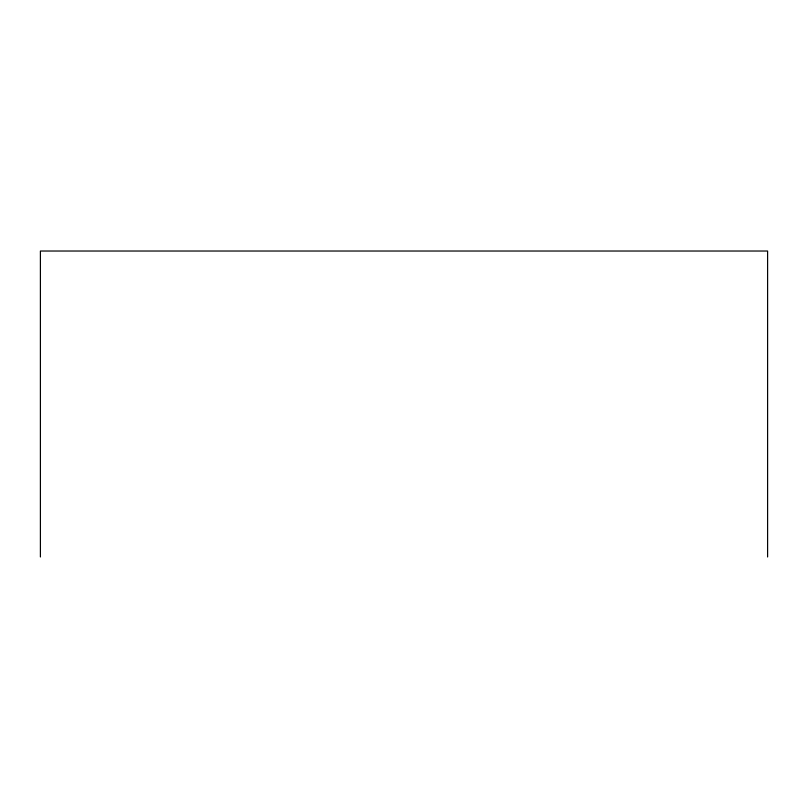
<?xml version="1.0" encoding="UTF-8"?>
<svg xmlns="http://www.w3.org/2000/svg" width="808" height="808" viewBox="0 0 808 808"><rect width="100%" height="100%" fill="white"/><g stroke="black" fill="none" stroke-linecap="round" stroke-linejoin="round"><path stroke-width="1.21" d="M767.6 556.975L767.6 251.025L40.4 251.025L40.4 556.975"/></g></svg>
